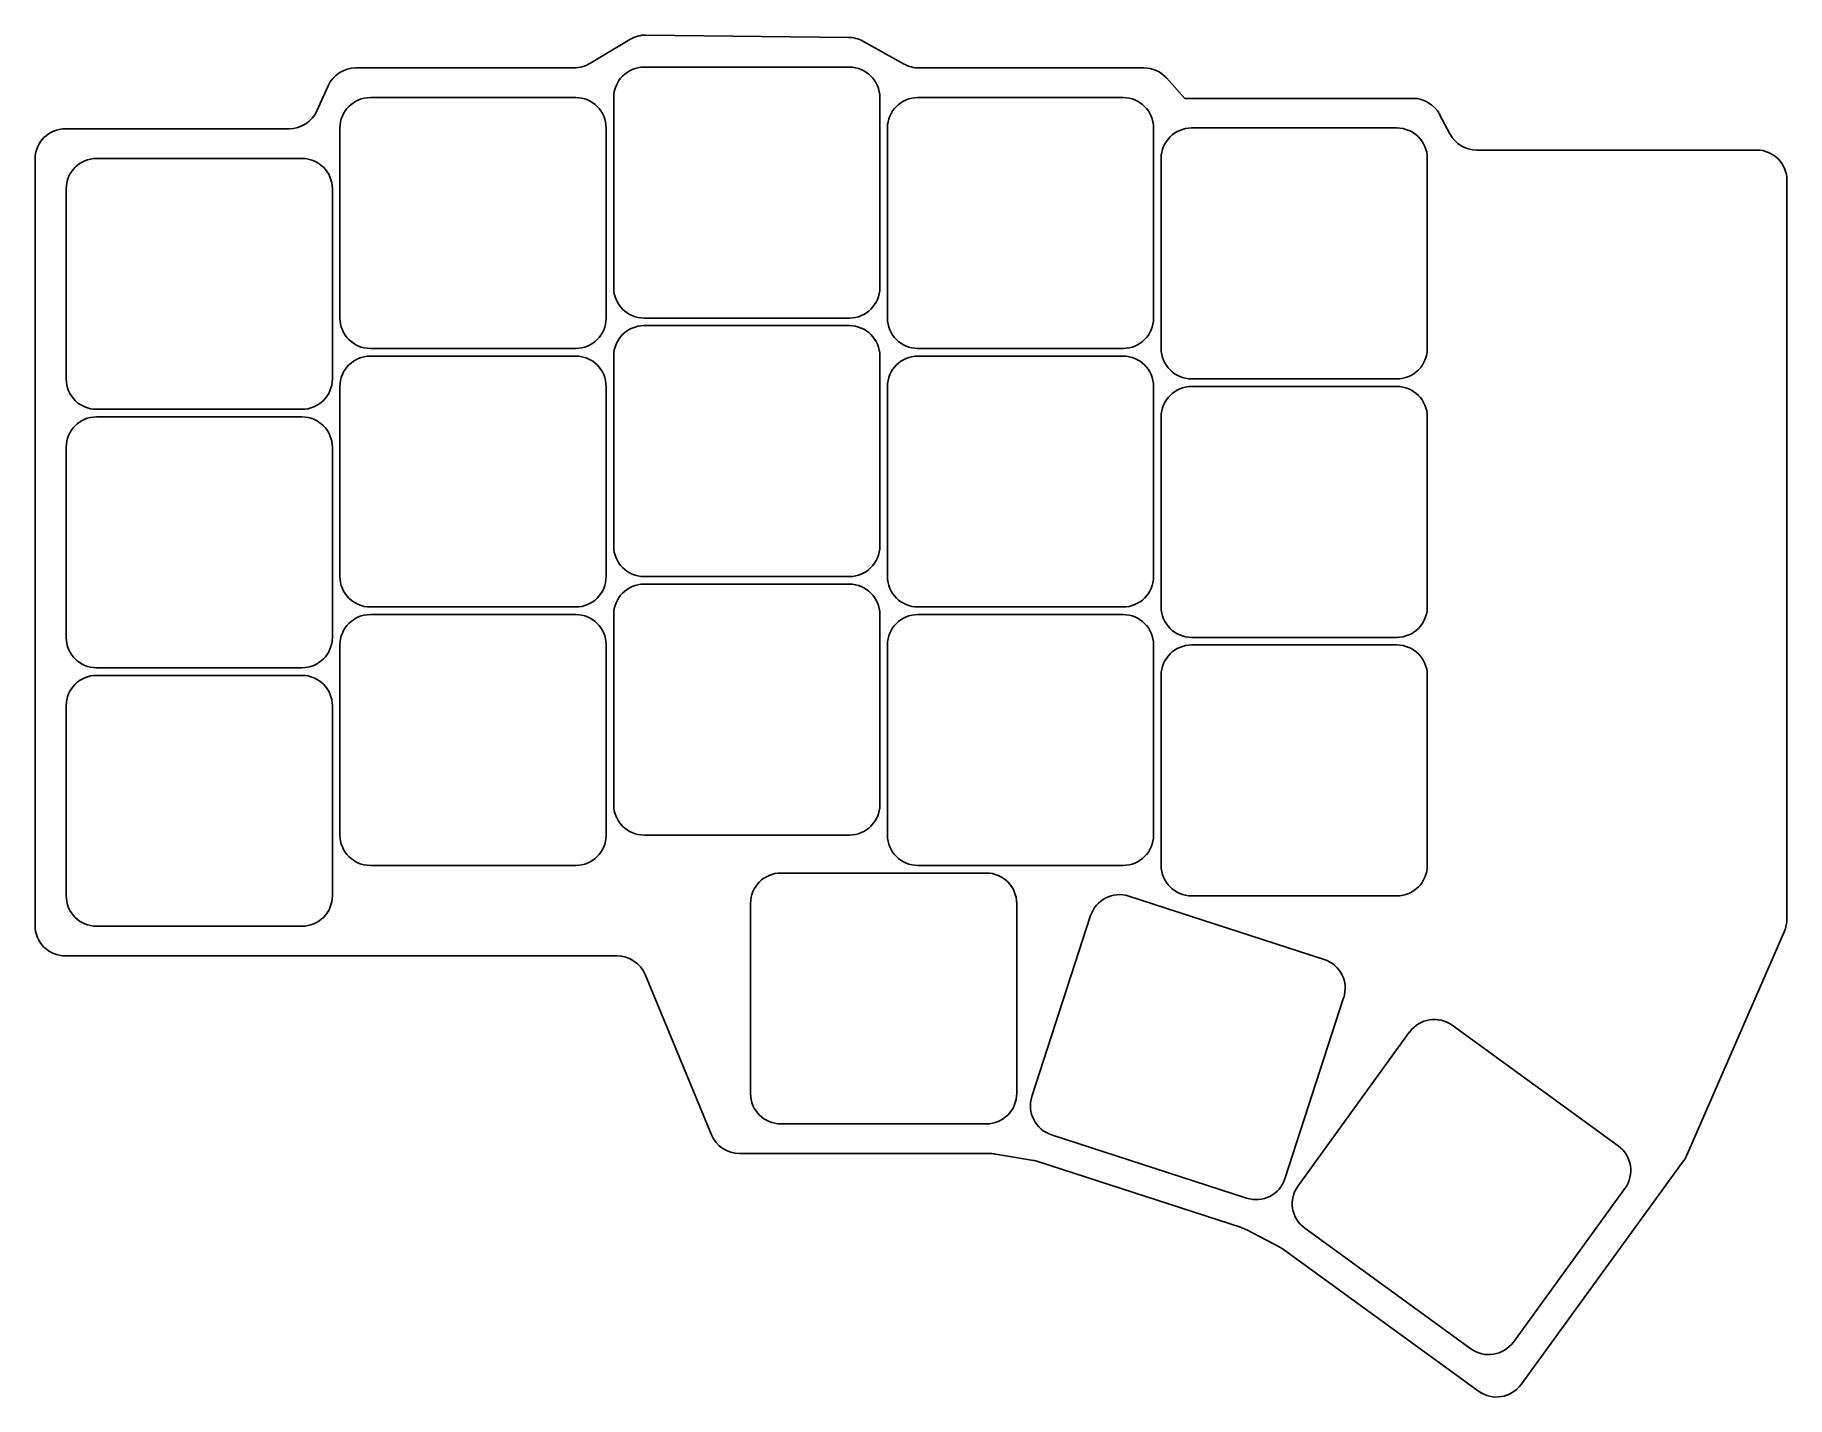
# Model space of a CAD drawing. Header units: millimetres. Extents: x -11 to 104, y -39 to 50.
import ezdxf

# ---------------------------------------------------------------- set-up
doc = ezdxf.new("R2010")
doc.units = ezdxf.units.MM

msp = doc.modelspace()

# ---------------------------------------------------------------- linework, layer by layer
for p, q in [((25.68, 48.49), (28.31, 50.08)), ((29.37, 50.36), (42.69, 50.21)), ((43.64, 49.95), (46.35, 48.45)), ((10.29, 48.2), (24.64, 48.2)), ((42.75, 48.25), (29.25, 48.25)), ((47.32, 48.2), (62.11, 48.2)), ((63.6, 47.54), (64.8, 46.2)), ((7.73, 45.38), (8.47, 47.02)), ((24.75, 46.25), (11.25, 46.25)), ((27.25, 46.25), (27.25, 33.75)), ((44.75, 33.75), (44.75, 46.25)), ((60.75, 46.25), (47.25, 46.25)), ((64.8, 46.2), (79.8, 46.2)), ((81.56, 45.14), (82.24, 43.86)), ((-8.8, 44.2), (5.91, 44.2)), ((9.25, 44.25), (9.25, 31.75)), ((26.75, 31.75), (26.75, 44.25)), ((45.25, 44.25), (45.25, 31.75)), ((62.75, 31.75), (62.75, 44.25)), ((78.75, 44.25), (65.25, 44.25)), ((84, 42.8), (102.4, 42.8)), ((-10.8, -8.2), (-10.8, 42.2)), ((6.75, 42.25), (-6.75, 42.25)), ((63.25, 42.25), (63.25, 29.75)), ((80.75, 29.75), (80.75, 42.25)), ((104.4, 40.8), (104.4, -7.78)), ((-8.75, 40.25), (-8.75, 27.75)), ((8.75, 27.75), (8.75, 40.25)), ((29.25, 31.75), (42.75, 31.75)), ((42.75, 31.25), (29.25, 31.25)), ((11.25, 29.75), (24.75, 29.75)), ((24.75, 29.25), (11.25, 29.25)), ((27.25, 29.25), (27.25, 16.75)), ((44.75, 16.75), (44.75, 29.25)), ((47.25, 29.75), (60.75, 29.75)), ((60.75, 29.25), (47.25, 29.25)), ((65.25, 27.75), (78.75, 27.75)), ((9.25, 27.25), (9.25, 14.75)), ((26.75, 14.75), (26.75, 27.25)), ((45.25, 27.25), (45.25, 14.75)), ((62.75, 14.75), (62.75, 27.25)), ((78.75, 27.25), (65.25, 27.25)), ((-6.75, 25.75), (6.75, 25.75)), ((6.75, 25.25), (-6.75, 25.25)), ((63.25, 25.25), (63.25, 12.75)), ((80.75, 12.75), (80.75, 25.25)), ((-8.75, 23.25), (-8.75, 10.75)), ((8.75, 10.75), (8.75, 23.25)), ((29.25, 14.75), (42.75, 14.75)), ((42.75, 14.25), (29.25, 14.25)), ((11.25, 12.75), (24.75, 12.75)), ((47.25, 12.75), (60.75, 12.75)), ((24.75, 12.25), (11.25, 12.25)), ((27.25, 12.25), (27.25, -0.25)), ((44.75, -0.25), (44.75, 12.25)), ((60.75, 12.25), (47.25, 12.25)), ((65.25, 10.75), (78.75, 10.75)), ((9.25, 10.25), (9.25, -2.25)), ((26.75, -2.25), (26.75, 10.25)), ((45.25, 10.25), (45.25, -2.25)), ((62.75, -2.25), (62.75, 10.25)), ((78.75, 10.25), (65.25, 10.25)), ((-6.75, 8.75), (6.75, 8.75)), ((6.75, 8.25), (-6.75, 8.25)), ((63.25, 8.25), (63.25, -4.25)), ((80.75, -4.25), (80.75, 8.25)), ((-8.75, 6.25), (-8.75, -6.25)), ((8.75, -6.25), (8.75, 6.25)), ((29.25, -2.25), (42.75, -2.25)), ((11.25, -4.25), (24.75, -4.25)), ((47.25, -4.25), (60.75, -4.25)), ((51.75, -4.75), (38.25, -4.75)), ((36.25, -6.75), (36.25, -19.25)), ((53.75, -19.25), (53.75, -6.75)), ((73.97, -10.44), (61.13, -6.27)), ((65.25, -6.25), (78.75, -6.25)), ((58.61, -7.55), (54.75, -19.44)), ((-6.75, -8.25), (6.75, -8.25)), ((104.23, -8.58), (97.82, -23.3)), ((-8.8, -10.2), (27.47, -10.2)), ((33.69, -21.97), (29.31, -11.43)), ((71.39, -24.85), (75.25, -12.96)), ((93.31, -22.69), (82.39, -14.76)), ((79.59, -15.2), (72.25, -25.31)), ((38.25, -21.25), (51.75, -21.25)), ((56.03, -21.96), (68.87, -26.13)), ((52.03, -23.2), (35.53, -23.2)), ((54.86, -23.65), (52.37, -23.23)), ((68.54, -28.07), (55.14, -23.72)), ((97.6, -23.67), (86.92, -38.38)), ((86.41, -35.6), (93.75, -25.49)), ((71.05, -29.35), (68.84, -28.2)), ((72.69, -28.11), (83.61, -36.04)), ((84.12, -38.82), (71.3, -29.51))]:
    msp.add_line(p, q)
for centre, start, end in [((29.35, 48.36), 89.3236, 121.0806), ((42.67, 48.21), 60.9454, 89.3236), ((24.64, 50.2), 270, 301.0806), ((47.32, 50.2), 240.9454, 270), ((10.29, 46.2), 90, 155.7723), ((29.25, 46.25), 90, 180), ((42.75, 46.25), 0, 90), ((62.11, 46.2), 41.9872, 90), ((11.25, 44.25), 90, 180), ((24.75, 44.25), 0, 90), ((47.25, 44.25), 90, 180), ((60.75, 44.25), 0, 90), ((79.8, 44.2), 27.8973, 90), ((5.91, 46.2), 270, 335.7723), ((-8.8, 42.2), 90, 180), ((65.25, 42.25), 90, 180), ((78.75, 42.25), 0, 90), ((84, 44.8), 207.8973, 270), ((102.4, 40.8), 0, 90), ((-6.75, 40.25), 90, 180), ((6.75, 40.25), 0, 90), ((29.25, 33.75), 180, 270), ((42.75, 33.75), 270, 0), ((11.25, 31.75), 180, 270), ((24.75, 31.75), 270, 0), ((29.25, 29.25), 90, 180), ((42.75, 29.25), 0, 90), ((47.25, 31.75), 180, 270), ((60.75, 31.75), 270, 0), ((11.25, 27.25), 90, 180), ((24.75, 27.25), 0, 90), ((47.25, 27.25), 90, 180), ((60.75, 27.25), 0, 90), ((65.25, 29.75), 180, 270), ((78.75, 29.75), 270, 0), ((-6.75, 27.75), 180, 270), ((6.75, 27.75), 270, 0), ((65.25, 25.25), 90, 180), ((78.75, 25.25), 0, 90), ((-6.75, 23.25), 90, 180), ((6.75, 23.25), 0, 90), ((29.25, 16.75), 180, 270), ((42.75, 16.75), 270, 0), ((11.25, 14.75), 180, 270), ((24.75, 14.75), 270, 0), ((29.25, 12.25), 90, 180), ((42.75, 12.25), 0, 90), ((47.25, 14.75), 180, 270), ((60.75, 14.75), 270, 0), ((65.25, 12.75), 180, 270), ((78.75, 12.75), 270, 0), ((11.25, 10.25), 90, 180), ((24.75, 10.25), 0, 90), ((47.25, 10.25), 90, 180), ((60.75, 10.25), 0, 90), ((-6.75, 10.75), 180, 270), ((6.75, 10.75), 270, 0), ((65.25, 8.25), 90, 180), ((78.75, 8.25), 0, 90), ((-6.75, 6.25), 90, 180), ((6.75, 6.25), 0, 90), ((29.25, -0.25), 180, 270), ((42.75, -0.25), 270, 0), ((11.25, -2.25), 180, 270), ((24.75, -2.25), 270, 0), ((47.25, -2.25), 180, 270), ((60.75, -2.25), 270, 0), ((65.25, -4.25), 180, 270), ((78.75, -4.25), 270, 0), ((38.25, -6.75), 90, 180), ((51.75, -6.75), 0, 90), ((-6.75, -6.25), 180, 270), ((6.75, -6.25), 270, 0), ((60.51, -8.17), 72, 162), ((102.4, -7.78), 336.4488, 0), ((-8.8, -8.2), 180, 270), ((27.47, -12.2), 22.5572, 90), ((73.35, -12.34), 342, 72), ((81.21, -16.38), 54, 144), ((38.25, -19.25), 180, 270), ((51.75, -19.25), 270, 0), ((56.65, -20.06), 162, 252), ((35.53, -21.2), 202.5572, 270), ((92.13, -24.31), 324, 54), ((52.03, -25.2), 80.3563, 90), ((54.52, -25.62), 72, 80.3563), ((95.99, -22.5), 324, 336.4488), ((69.49, -24.23), 252, 342), ((73.87, -26.49), 144, 234), ((67.92, -29.98), 62.4798, 72), ((70.12, -31.13), 54, 62.4798), ((84.79, -34.42), 234, 324), ((85.3, -37.21), 234, 324)]:
    msp.add_arc(centre, 2, start, end)

doc.saveas('drawing.dxf')
